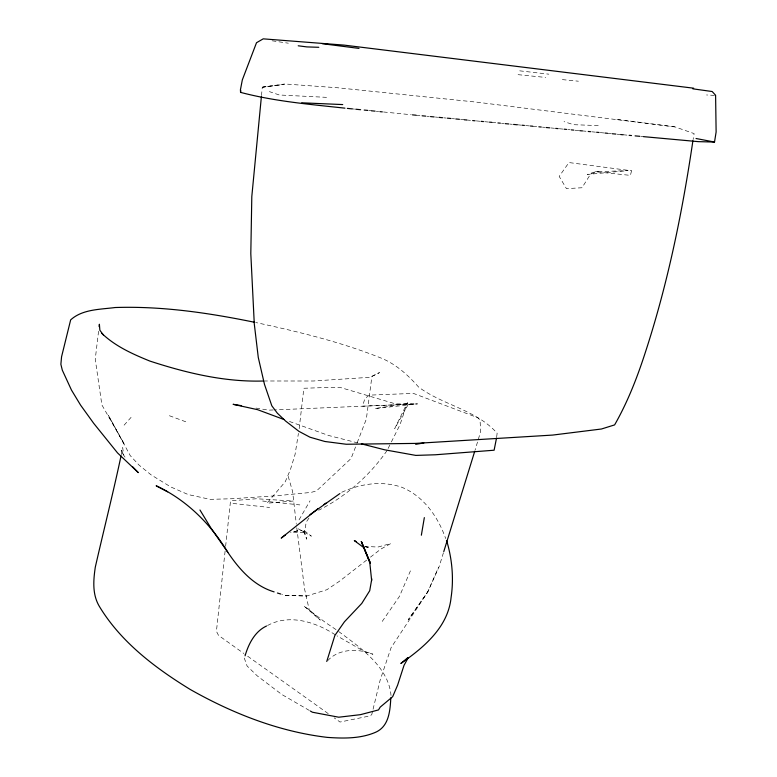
<?xml version="1.0" encoding="UTF-8"?>
<svg xmlns="http://www.w3.org/2000/svg" width="777" height="777" viewBox="0 0 777 777"><rect width="100%" height="100%" fill="white"/><g stroke="black" fill="none" stroke-linecap="round" stroke-linejoin="round"><path stroke-width="0.58" stroke-dasharray="3.88 2.91" d="M391.025 695.541C388.461 665.957 358.799 646.687 337.014 630.273M261.49 95.61L262.296 87.199L284.722 83.974L337.344 87.743L476.447 102.127L675.077 126.923L694.123 133.595L693.103 139.578M225.107 551.097L216.424 631.293L218.473 635.324L243.832 653.486M225.621 546.309L230.546 500.825L256.293 498.747L293.269 501.029L266.967 503.214L285.256 481.75L290.404 469.619L295.056 454.477L298.426 433.372M98.562 331.245L95.241 359.265L101.884 404.924L124.388 444.395L108.304 415.18L130.254 455.643L139.064 465.112L151.097 474.864L170.649 486.888L188.141 494.551L210.052 499.349L231.643 498.756L275.417 495.833L311.043 492.424L316.53 490.909L351.068 458.498L356.74 443.861M496.678 436.82L497.144 433.226C476.223 409.722 443.181 405.303 418.599 387.053C408.207 375.281 396.493 364.568 381.857 358.372C341.21 342.006 298.426 331.721 255.672 322.504M299.174 428.69L303.856 388.257L330.847 387.364L341.161 387.723L395.493 403.885L415.481 403.972L362.597 406.196L364.811 398.718L369.279 395.143L413.403 393.395L477.447 417.579L480.031 419.852L480.662 431.517L475.097 450.087M121.299 454.642L122.708 447.61L123.669 455.371L121.183 450.165L125.019 457.148M443.424 552.758L439.199 566.443L427.884 591.734L408.284 619.716L427.884 591.734L391.113 647.639L380.186 680.011L371.727 714.733L369.677 715.976L340.035 722.027L334.139 717.831M357.167 442.735L366.336 419.094L371.911 376.447L379.535 372.591L369.969 377.292L313.384 381.002L265.112 380.992M410.431 570.842L399.456 596.386L380.681 623.669M427.35 592.705L438.49 567.463M388.092 448.465L390.812 443.055M391.355 441.977L400.048 424.66L407.391 402.671L394.716 428.613L408.896 403.224L374.767 408.595L417.492 403.885L274.466 409.916M299.038 519.9L310.052 500.786M308.945 518.104L306.264 522.047L304.487 532.187L306.75 539.17L303.03 529.671L311.354 536.169L298.164 528.748L305.448 532.663L292.249 532.158L299.058 530.448L290.481 532.682M387.014 450.631C369.415 475.845 346.076 496.309 318.657 510.266M124.087 425.184L131.099 417.346M327.661 660.693C338.889 648.358 358.352 648.368 372.911 654.234L364.083 651.398L337.014 635.848M366.676 560.091L339.432 581.264L326.932 589.704L306.672 596.017L285.178 595.367L281.847 594.356M370.435 557.167L380.769 549.135L390.812 543.541L377.845 547.066L365.578 546.406M267.521 625.524C289.627 613.374 316.385 622.26 335.975 635.256M341.754 492.249C360.635 483.712 381.352 480.497 401.369 487.101C423.562 495.988 437.966 516.676 445.687 538.578M262.296 87.199L284.227 84.363L263.325 87.034M714.442 95.396L706.565 94.959M273.281 409.955L268.541 410.149L254.37 407.808M285.178 595.367L306.672 596.017M598.271 125.583L573.504 124.689L564.024 121.61M326.573 97.348L279.283 94.988L269.376 91.608M641.044 136.422L643.424 136.635M416.083 115.219L422.105 115.783M426.923 116.239L429.322 116.472M435.343 117.036L437.752 117.269M443.774 117.832L446.173 118.055M452.195 118.628L454.603 118.852M460.615 119.425L464.228 119.765M466.637 119.988L471.454 120.445M476.262 120.901L479.875 121.241M484.693 121.698L489.51 122.154M491.909 122.377L496.726 122.834M501.544 123.29L503.952 123.514M509.965 124.087L512.373 124.31M517.191 124.767L522.008 125.223M525.611 125.563L530.429 126.01M532.837 126.243L537.655 126.7M542.463 127.146L544.871 127.379M550.893 127.943L554.496 128.283M559.314 128.739L562.927 129.079M567.744 129.536L570.143 129.759M574.961 130.215L579.778 130.672M582.187 130.895L588.199 131.468M591.812 131.808L595.425 132.148M600.232 132.605L605.05 133.061M607.459 133.285L612.276 133.741M617.084 134.198L620.697 134.538M623.105 134.761L627.923 135.217M518.055 74.67L545.716 77.438M562.334 79.613L578.418 81.206M352.175 108.877L354.584 109.11M369.056 110.548L371.464 110.79M376.291 111.266L378.7 111.509M383.527 111.985L411.266 114.743M262.587 501.029L299.844 504.914M233.003 503.457L269.638 507.478M519.706 70.833L548.853 74.174M616.909 119.376L675.077 126.923M272.183 40.802L288.354 43.201M357.847 442.948L328.739 435.518L288.364 421.076M169.376 415.714L187.17 422.299M364.462 546.348L369.599 548.348L365.52 546.28M309.363 710.46L281.847 694.502L257.206 675.835L247.105 666.015L244.269 658.041M336.053 629.632L325.505 622.542L303.788 605.866L320.279 620.085L309.236 609.809L304.623 589.296L296.396 524.805M328.234 713.626L244.813 654.185M288.189 476.311L292.579 491.394L296.26 523.611M631.555 170.785L630.409 175.369L595.318 171.756L587.315 174.466L628.088 170.61L595.318 171.756L598.319 171.503L590.607 174.077L581.983 187.752L566.443 188.636L559.197 176.398L568.958 162.558L631.555 170.785"/><path stroke-width="1.17" d="M390.821 697.833C390.073 711.081 389.015 726.981 374.708 732.653C359.702 738.791 343.249 738.5 327.36 737.392C278.856 731.672 232.585 713.432 190.297 689.5C155.167 667.977 120.697 641.967 99.194 606.128C92.21 594.191 93.366 580.322 95.289 567.2C103.749 530.05 113.131 493.094 121.057 455.817M261.373 96.804L251.806 196.532L250.806 253.652L254.283 323.873L258.275 357.449L264.481 384.362L271.814 405.788L277.35 413.189L285.538 420.998L298.96 431.361L309.955 437.198L324.873 441.491L346.221 444.25L415.384 443.414L552.719 435.071L601.476 429.001L614.607 424.902C627.767 401.894 637.344 377.166 645.464 352C667.899 283.187 682.352 212.286 692.899 140.773M99.116 326.573L99.388 324.242L99.874 330.244L103.322 334.897M344.939 108.158C309.974 104.371 274.65 101.369 240.559 92.376L240.783 90.608M496.532 438.014L494.114 450.213L435.343 454.778L415.821 455.4L384.625 449.796L361.334 443.842M643.424 136.635L698.261 141.637L714.519 142.055L716.122 131.993L715.598 95.25L712.169 91.521L692.822 88.831M421.357 535.217L424.339 517.608M371.794 578.894L369.716 590.724L361.791 603.408L344.444 621.785L334.848 635.508L326.748 661.489M474.747 451.243L443.774 551.612M245.085 655.807C248.494 644.036 254.856 631.41 266.511 626.019M408.022 658.032L404.001 665.394L397.61 685.159L392.667 696.678L380.186 707.138L378.506 709.925L360.441 714.665L338.753 717.21L312.412 712.227L310.382 711.042M407.731 657.711L400.854 663.5C423.747 647.435 448.096 627.34 451.087 597.503C453.855 578.943 452.224 560.042 447.057 542.055L446.464 540.452M318.133 508.566L281.206 538.102L285.528 534.829M309.936 514.704L339.86 493.589M323.98 504.487L325.952 503.127M415.685 444.337L423.853 442.939M263.908 380.992C224.971 382.284 186.626 373.047 149.835 361.062C132.682 354.079 115.365 346.367 101.836 333.382M318.793 47.3L306.915 46.911L298.222 45.794M301.719 102.807L342.725 104.574M629.127 135.334L631.507 135.548M635.081 135.878L639.85 136.315M422.105 115.783L425.718 116.132M430.526 116.579L434.139 116.919M438.956 117.376L442.569 117.715M447.377 118.172L450.99 118.512M455.808 118.968L459.421 119.308M464.228 119.765L466.637 119.988M472.659 120.561L475.068 120.785M481.08 121.358L483.488 121.581M489.51 122.154L491.909 122.377M497.931 122.951L500.339 123.174M505.157 123.63L508.76 123.97M513.578 124.427L517.191 124.767M522.008 125.223L524.407 125.447M530.429 126.01L532.837 126.243M538.849 126.806L541.258 127.04M546.076 127.496L549.689 127.836M555.701 128.399L558.109 128.623M564.131 129.196L566.54 129.419M571.348 129.876L573.756 130.109M579.778 130.672L582.187 130.895M588.199 131.468L590.607 131.692M596.629 132.265L599.038 132.488M605.05 133.061L607.459 133.285M612.276 133.741L615.879 134.081M620.697 134.538L623.105 134.761M347.348 108.391L352.175 108.877M355.788 109.236L360.615 109.712M364.228 110.072L367.851 110.431M371.464 110.79L375.087 111.15M379.904 111.626L382.323 111.869M412.47 114.86L416.083 115.219M693.676 88.199L344.094 45.115L263.228 38.85L256.507 42.725L242.327 79.895L240.423 89.841L240.559 92.376M322.251 43.687L359.003 48.407M241.375 405.672L233.11 404.312L257.546 409.664L283.877 419.473M696.037 138.5L714.519 142.055M254.497 322.261C208.683 312.878 162.024 305.973 115.151 307.527C100.107 309.508 82.479 309.129 70.658 319.881L61.568 356.769L60.878 364.277L62.306 370.163L71.474 390.073L80.604 405.167L93.667 423.29L117.541 452.923L138.296 472.62L132.75 466.88M277.418 593.026L280.74 594.026M274.135 591.889C253.758 585.771 239.316 569.366 227.826 552.311C210.625 523.951 186.461 499.825 156.158 485.79L167.638 491.802M356.361 541.627L354.322 540.588L363.957 547.756L370.396 563.121L361.334 541.54L369.803 562.82L371.659 580.565M227.826 552.311L210.897 527.981L199.961 509.984M361.334 541.54L363.957 547.756"/></g></svg>
